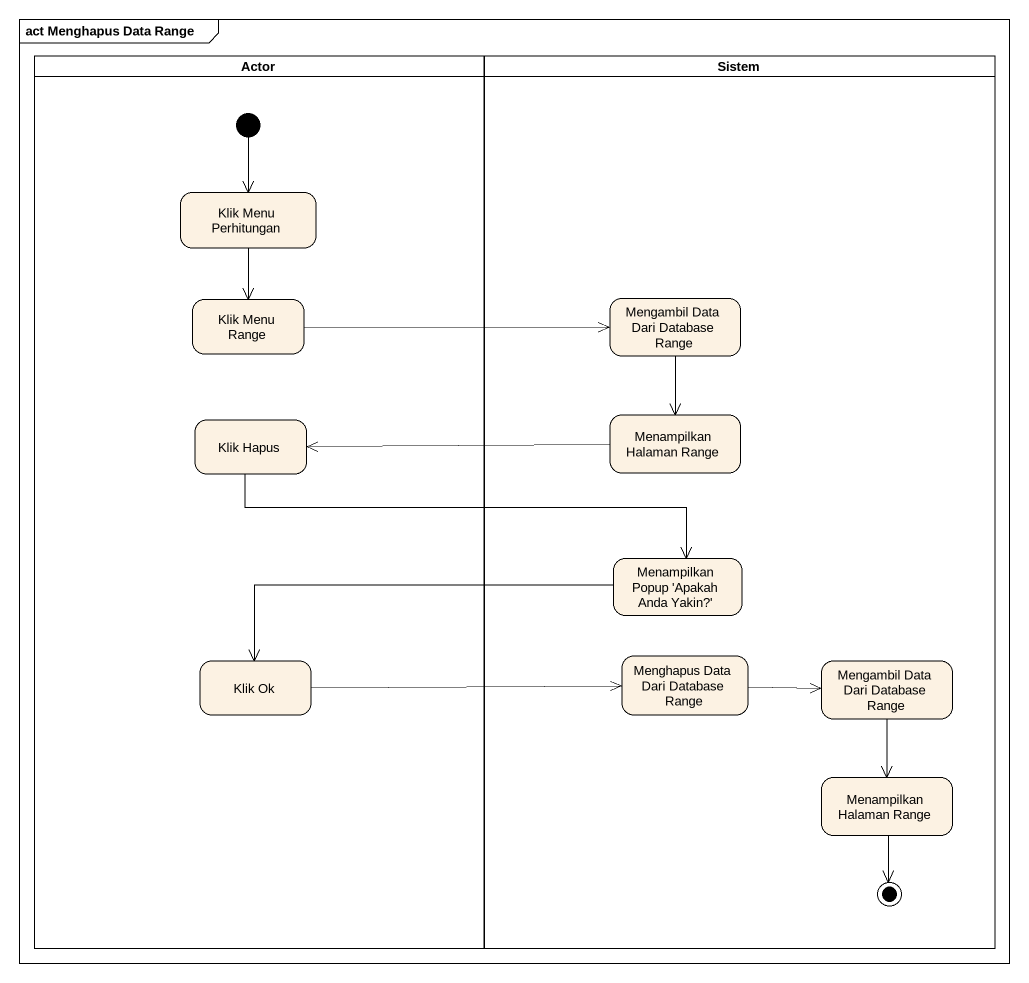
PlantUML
@startuml
mainframe act Menghapus Data Range
hide empty description
state "Actor" as Actor_ <<partition>> {
  state "Klik Menu Perhitungan" as Klik_Menu_Perhitungan
  state "Klik Menu Range" as Klik_Menu_Range
  state "Klik Hapus" as Klik_Hapus
  state "Klik Ok" as Klik_Ok
  [*] --> Klik_Menu_Perhitungan
}
state Sistem <<partition>> {
  state "Mengambil Data Dari Database Range" as Mengambil_Data_Dari
  state "Menampilkan Halaman Range" as Menampilkan_Halaman_Range
  state "Menampilkan Popup 'Apakah Anda Yakin?'" as Menampilkan_Popup_Apakah
  state "Menghapus Data Dari Database Range" as Menghapus_Data_Dari
  state "Mengambil Data Dari Database Range" as Mengambil_Data_Dari_2
  state "Menampilkan Halaman Range" as Menampilkan_Halaman_Range_2
  Menampilkan_Halaman_Range_2 --> [*]
}
Klik_Menu_Perhitungan --> Klik_Menu_Range
Klik_Menu_Range -right-> Mengambil_Data_Dari
Mengambil_Data_Dari --> Menampilkan_Halaman_Range
Klik_Hapus -right-> Menampilkan_Popup_Apakah
Menampilkan_Halaman_Range -left-> Klik_Hapus
Menampilkan_Popup_Apakah -left-> Klik_Ok
Klik_Ok -right-> Menghapus_Data_Dari
Menghapus_Data_Dari -right-> Mengambil_Data_Dari_2
Mengambil_Data_Dari_2 --> Menampilkan_Halaman_Range_2
@enduml
